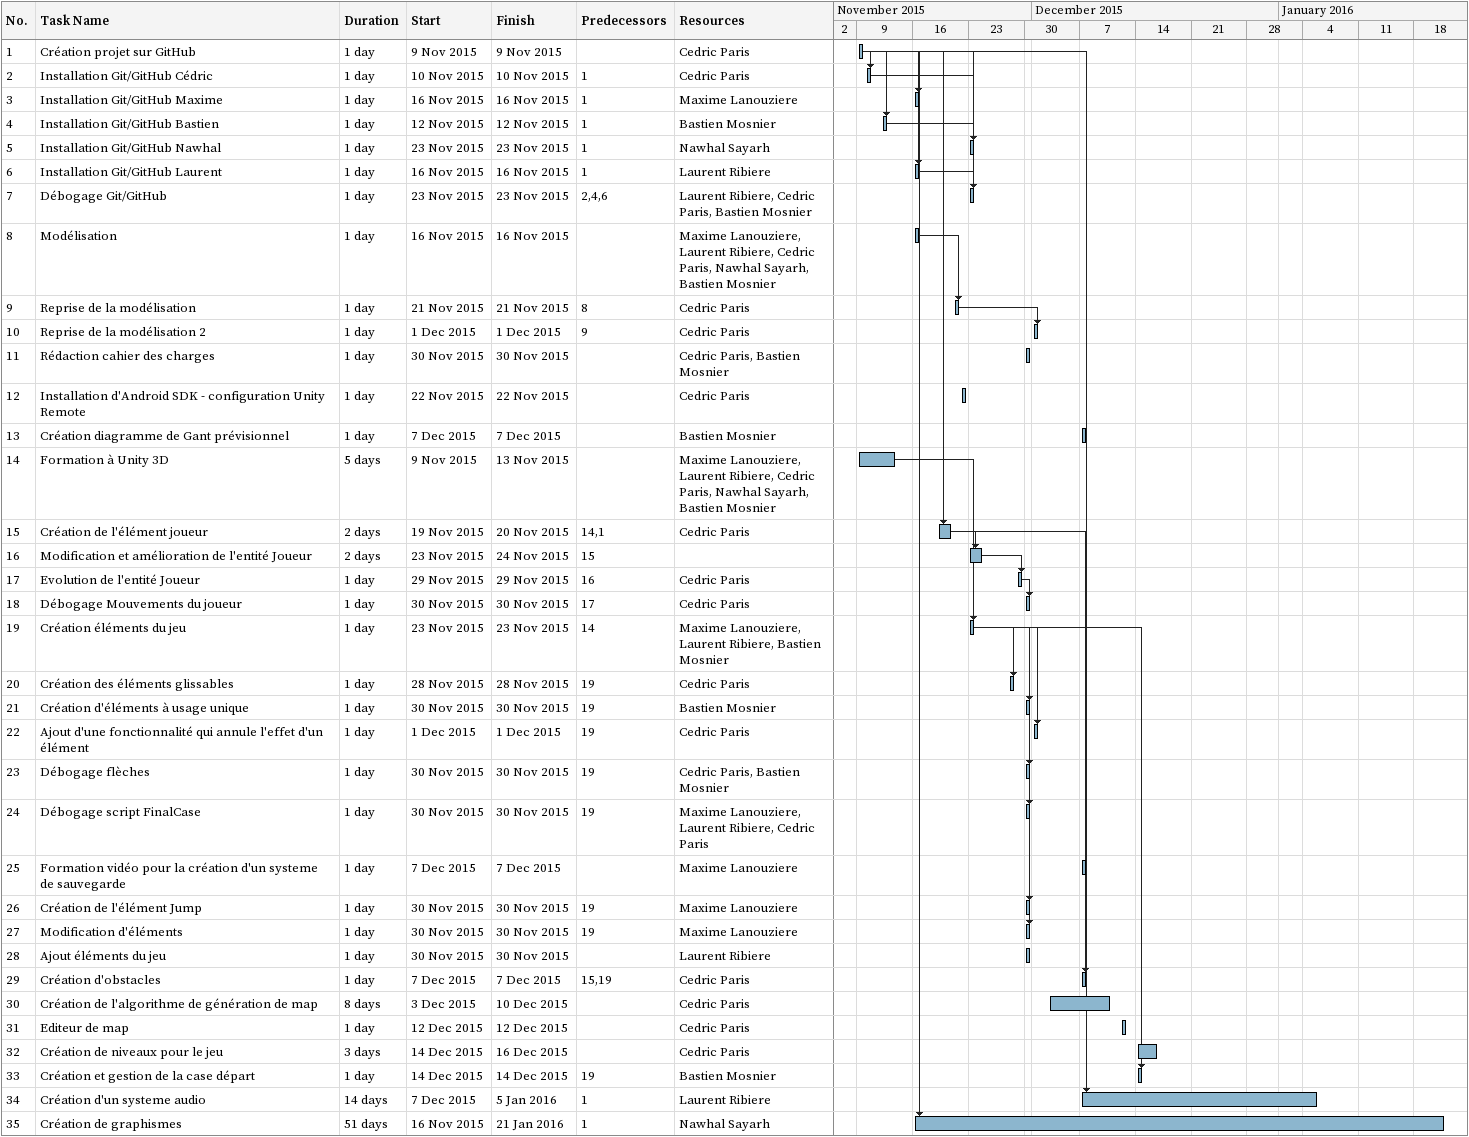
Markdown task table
| ID | Task | Duration | Start | Finish | Predecessors | Resources |
|---|---|---|---|---|---|---|
| 1 | Création projet sur GitHub | 1d | 2015-11-09 | 2015-11-09 |  | Cedric Paris |
| 2 | Installation Git/GitHub Cédric | 1d | 2015-11-10 | 2015-11-10 | 1 | Cedric Paris |
| 3 | Installation Git/GitHub Maxime | 1d | 2015-11-16 | 2015-11-16 | 1 | Maxime Lanouziere |
| 4 | Installation Git/GitHub Bastien | 1d | 2015-11-12 | 2015-11-12 | 1 | Bastien Mosnier |
| 5 | Installation Git/GitHub Nawhal | 1d | 2015-11-23 | 2015-11-23 | 1 | Nawhal Sayarh |
| 6 | Installation Git/GitHub Laurent | 1d | 2015-11-16 | 2015-11-16 | 1 | Laurent Ribiere |
| 7 | Débogage Git/GitHub | 1d | 2015-11-23 | 2015-11-23 | 2, 4, 6 | Laurent Ribiere, Cedric Paris, Bastien Mosnier |
| 8 | Modélisation | 1d | 2015-11-16 | 2015-11-16 |  | Maxime Lanouziere, Laurent Ribiere, Cedric Paris, Nawhal Sayarh, Bastien Mosnier |
| 9 | Reprise de la modélisation | 1d | 2015-11-21 | 2015-11-21 | 8 | Cedric Paris |
| 10 | Reprise de la modélisation 2 | 1d | 2015-12-01 | 2015-12-01 | 9 | Cedric Paris |
| 11 | Rédaction cahier des charges | 1d | 2015-11-30 | 2015-11-30 |  | Cedric Paris, Bastien Mosnier |
| 12 | Installation d'Android SDK - configuration Unity Remote | 1d | 2015-11-22 | 2015-11-22 |  | Cedric Paris |
| 13 | Création diagramme de Gant prévisionnel | 1d | 2015-12-07 | 2015-12-07 |  | Bastien Mosnier |
| 14 | Formation à Unity 3D | 5d | 2015-11-09 | 2015-11-13 |  | Maxime Lanouziere, Laurent Ribiere, Cedric Paris, Nawhal Sayarh, Bastien Mosnier |
| 15 | Création de l'élément joueur | 2d | 2015-11-19 | 2015-11-20 | 14, 1 | Cedric Paris |
| 16 | Modification et amélioration de l'entité Joueur | 2d | 2015-11-23 | 2015-11-24 | 15 |  |
| 17 | Evolution de l'entité Joueur | 1d | 2015-11-29 | 2015-11-29 | 16 | Cedric Paris |
| 18 | Débogage Mouvements du joueur | 1d | 2015-11-30 | 2015-11-30 | 17 | Cedric Paris |
| 19 | Création éléments du jeu | 1d | 2015-11-23 | 2015-11-23 | 14 | Maxime Lanouziere, Laurent Ribiere, Bastien Mosnier |
| 20 | Création des éléments glissables | 1d | 2015-11-28 | 2015-11-28 | 19 | Cedric Paris |
| 21 | Création d'éléments à usage unique | 1d | 2015-11-30 | 2015-11-30 | 19 | Bastien Mosnier |
| 22 | Ajout d'une fonctionnalité qui annule l'effet d'un élément | 1d | 2015-12-01 | 2015-12-01 | 19 | Cedric Paris |
| 23 | Débogage flèches | 1d | 2015-11-30 | 2015-11-30 | 19 | Cedric Paris, Bastien Mosnier |
| 24 | Débogage script FinalCase | 1d | 2015-11-30 | 2015-11-30 | 19 | Maxime Lanouziere, Laurent Ribiere, Cedric Paris |
| 25 | Formation vidéo pour la création d'un systeme de sauvegarde | 1d | 2015-12-07 | 2015-12-07 |  | Maxime Lanouziere |
| 26 | Création de l'élément Jump | 1d | 2015-11-30 | 2015-11-30 | 19 | Maxime Lanouziere |
| 27 | Modification d'éléments | 1d | 2015-11-30 | 2015-11-30 | 19 | Maxime Lanouziere |
| 28 | Ajout éléments du jeu | 1d | 2015-11-30 | 2015-11-30 |  | Laurent Ribiere |
| 29 | Création d'obstacles | 1d | 2015-12-07 | 2015-12-07 | 15, 19 | Cedric Paris |
| 30 | Création de l'algorithme de génération de map | 8d | 2015-12-03 | 2015-12-10 |  | Cedric Paris |
| 31 | Editeur de map | 1d | 2015-12-12 | 2015-12-12 |  | Cedric Paris |
| 32 | Création de niveaux pour le jeu | 3d | 2015-12-14 | 2015-12-16 |  | Cedric Paris |
| 33 | Création et gestion de la case départ | 1d | 2015-12-14 | 2015-12-14 | 19 | Bastien Mosnier |
| 34 | Création d'un systeme audio | 14d | 2015-12-07 | 2016-01-05 | 1 | Laurent Ribiere |
| 35 | Création de graphismes | 51d | 2015-11-16 | 2016-01-21 | 1 | Nawhal Sayarh |
